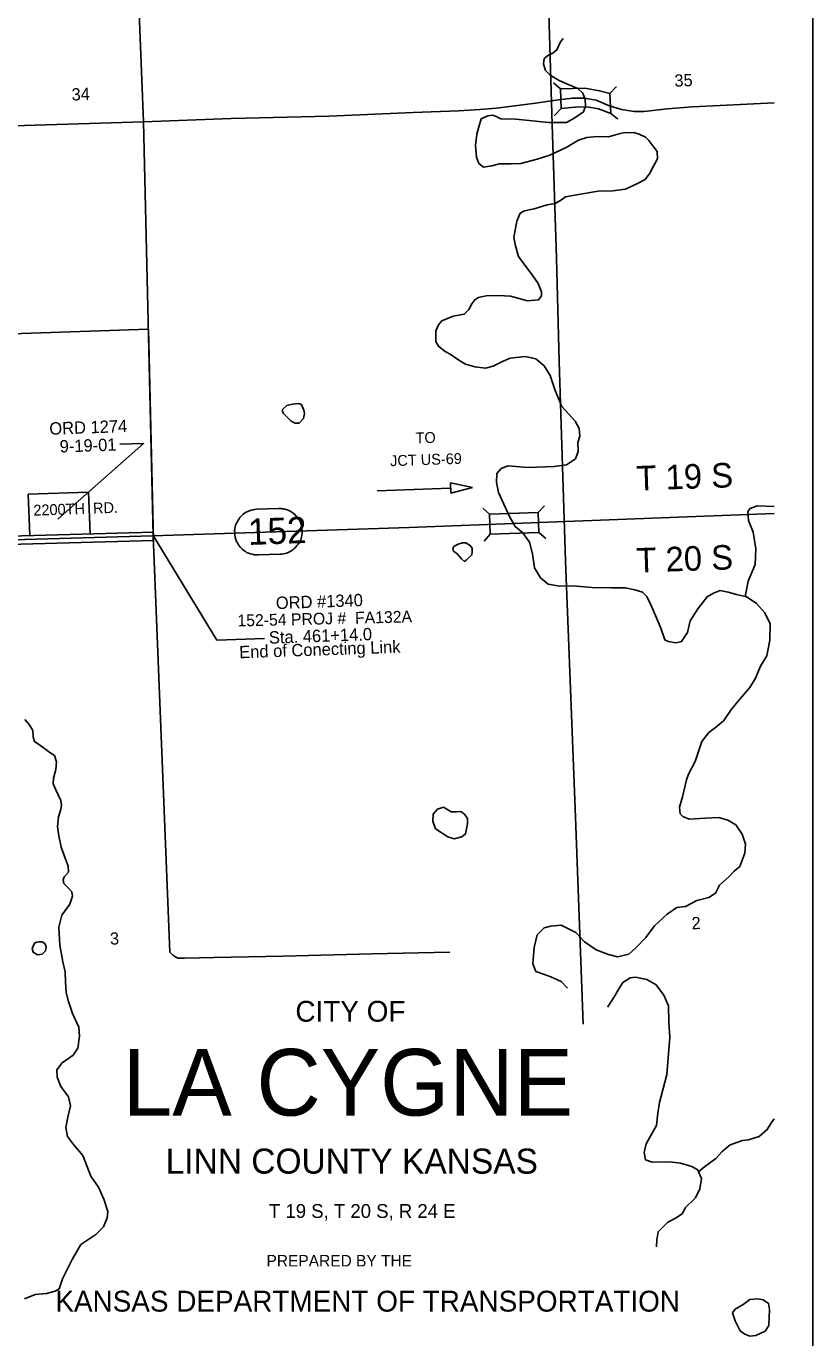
# Model space of a CAD drawing. Extents: x 173.82 to 178.28, y -9.52 to -5.6.
# Drawn here: x 176.735 to 177.699, y -8.528 to -6.92 of the extents above; entities that cross this region are included whole.
import ezdxf

# ---------------------------------------------------------------- set-up
doc = ezdxf.new("R2010")
doc.units = 0
for name, color, linetype in [('PL City Bridges', 7, 'Continuous'), ('PL City City Limits and Fill', 7, 'Continuous'), ('PL City Destination', 7, 'Continuous'), ('PL City K Route', 7, 'Continuous'), ('PL City K Rte Shields', 7, 'Continuous'), ('PL City Lakes', 7, 'Continuous'), ('PL City Local Rd Street Names', 7, 'Continuous'), ('PL City Local Roads', 7, 'Continuous'), ('PL City Map Border', 7, 'Continuous'), ('PL City Ordinance', 7, 'Continuous'), ('PL City Range and TWP Numbers', 7, 'Continuous'), ('PL City Section Lines', 7, 'Continuous'), ('PL City Title Block', 7, 'Continuous'), ('PL City Tributaries', 7, 'Continuous')]:
    doc.layers.add(name, color=color, linetype=linetype)

msp = doc.modelspace()

# ---------------------------------------------------------------- linework, layer by layer
at = {"layer": 'PL City Bridges'}
for p, q in [((177.3034, -7.5187), (177.2949, -7.5112)), ((177.3706, -7.5081), (177.363, -7.5166)), ((177.3042, -7.543), (177.2967, -7.5515)), ((177.3723, -7.5484), (177.3638, -7.5409))]:
    msp.add_line(p, q, dxfattribs=at)
msp.add_lwpolyline([(177.3817, -6.9899), (177.3902, -6.9974), (177.3911, -7.0215), (177.3832, -7.0295), (177.3911, -7.0215), (177.4079, -7.0196), (177.4224, -7.0191), (177.4367, -7.0217), (177.4517, -7.0274), (177.4601, -7.0339), (177.4517, -7.0274), (177.4507, -7.0028), (177.4586, -6.9948), (177.4507, -7.0028), (177.4381, -6.9996), (177.42, -6.9964), (177.3902, -6.9974)], close=True, dxfattribs=at)
msp.add_lwpolyline([(177.3042, -7.543), (177.3638, -7.5409), (177.363, -7.5166), (177.3034, -7.5187), (177.3042, -7.543)], dxfattribs=at)
at = {"layer": 'PL City City Limits and Fill'}
for p, q in [((176.8852, -7.2919), (176.8915, -7.5509)), ((176.8915, -7.5509), (176.4547, -7.5631))]:
    msp.add_line(p, q, dxfattribs=at)
msp.add_lwpolyline([(175.6476, -6.8945), (175.6454, -6.8197), (175.7084, -6.8176), (175.7106, -6.8923), (175.7542, -6.8908), (175.752, -6.8161), (175.8661, -6.8121), (175.8681, -6.8869), (176.0099, -6.882), (176.0079, -6.8073), (176.1474, -6.8025), (176.156, -7.0582), (176.3752, -7.0531), (176.3819, -7.3089), (176.8852, -7.2919)], dxfattribs=at)
at = {"layer": 'PL City Destination'}
msp.add_line((177.2555, -7.4866), (177.1655, -7.4898), dxfattribs=at)
for points in [[(177.2822, -7.4857), (177.2553, -7.4803)], [(177.2553, -7.4803), (177.2559, -7.4927)], [(177.2559, -7.4927), (177.2822, -7.4857)]]:
    msp.add_lwpolyline(points, dxfattribs=at)
at = {"layer": 'PL City K Route'}
msp.add_lwpolyline([(173.8642, -7.6448), (173.8698, -7.6446), (175.2109, -7.5982), (175.4096, -7.5913), (175.5666, -7.5859), (175.8438, -7.5763), (175.9064, -7.5741), (176.0454, -7.5693), (176.0696, -7.5685), (176.4061, -7.5588), (176.8758, -7.5454), (176.9029, -7.5445), (177.2048, -7.5347), (177.652, -7.5175)], dxfattribs=at)
at = {"layer": 'PL City K Rte Shields'}
msp.add_lwpolyline([(177.0448, -7.5115), (177.0177, -7.5125), (177.0154, -7.5126), (177.0133, -7.5132), (177.011, -7.5135), (177.0089, -7.5143), (177.0071, -7.5151), (177.0048, -7.5162), (177.0029, -7.5172), (177.0014, -7.5186), (176.9999, -7.5196), (176.9988, -7.5208), (176.9972, -7.5224), (176.9963, -7.5241), (176.9952, -7.5257), (176.9943, -7.5273), (176.9932, -7.5294), (176.9921, -7.5319), (176.9914, -7.5339), (176.9909, -7.5364), (176.9908, -7.5387), (176.9909, -7.5415), (176.991, -7.5438), (176.9913, -7.5469), (176.9923, -7.5495), (176.9932, -7.552), (176.9942, -7.5538), (176.9954, -7.5563), (176.9968, -7.5578), (176.9982, -7.5594), (177, -7.5615), (177.002, -7.5629), (177.0037, -7.564), (177.0055, -7.5653), (177.0084, -7.5665), (177.0101, -7.5671), (177.0127, -7.5677), (177.0148, -7.5682), (177.0175, -7.5685), (177.0196, -7.5685), (177.0467, -7.5675), (177.0488, -7.5674), (177.0507, -7.567), (177.0528, -7.5667), (177.0543, -7.5663), (177.0564, -7.5653), (177.0579, -7.5648), (177.0596, -7.5638), (177.0613, -7.5626), (177.0626, -7.5618), (177.064, -7.5604), (177.0659, -7.5588), (177.067, -7.557), (177.0688, -7.5553), (177.0705, -7.5525), (177.0719, -7.5498), (177.0726, -7.5467), (177.0733, -7.5442), (177.0736, -7.5417), (177.0737, -7.539), (177.0734, -7.5367), (177.0731, -7.5341), (177.0728, -7.532), (177.072, -7.5305), (177.0714, -7.5284), (177.0702, -7.526), (177.0689, -7.5237), (177.0673, -7.5218), (177.066, -7.5204), (177.0644, -7.5187), (177.0624, -7.5174), (177.061, -7.5161), (177.0589, -7.5147), (177.0565, -7.5136), (177.054, -7.5127), (177.0513, -7.5121), (177.049, -7.5118), (177.0479, -7.5116), (177.0465, -7.5115)], close=True, dxfattribs=at)
at = {"layer": 'PL City Lakes'}
for points in [[(177.0728, -7.3841), (177.069, -7.3828), (177.0619, -7.3838), (177.0549, -7.3854), (177.0497, -7.3904), (177.0497, -7.3925), (177.0509, -7.3952), (177.06, -7.4045), (177.0649, -7.4071), (177.0698, -7.407), (177.0751, -7.4012), (177.0765, -7.395), (177.0758, -7.3909)], [(177.2795, -7.5569), (177.274, -7.5536), (177.2702, -7.5537), (177.2648, -7.5553), (177.2594, -7.5583), (177.2584, -7.5604), (177.2591, -7.5638), (177.2636, -7.5671), (177.2687, -7.5731), (177.2726, -7.5764), (177.2747, -7.575), (177.2816, -7.5685), (177.2819, -7.5637), (177.2818, -7.5602)], [(177.2764, -7.8979), (177.2762, -7.8917), (177.2727, -7.8863), (177.2682, -7.883), (177.2628, -7.8832), (177.2563, -7.8834), (177.2508, -7.8802), (177.2469, -7.8776), (177.2393, -7.8799), (177.2341, -7.8863), (177.2339, -7.8946), (177.2369, -7.9041), (177.2453, -7.9094), (177.252, -7.914), (177.2597, -7.9165), (177.2694, -7.914), (177.2736, -7.9104)], [(176.759, -8.0536), (176.7599, -8.0487), (176.7581, -8.0446), (176.7548, -8.0427), (176.751, -8.0428), (176.7483, -8.0429), (176.7456, -8.0444), (176.7426, -8.0507), (176.7438, -8.0555), (176.7494, -8.0588), (176.7548, -8.0579)], [(177.6221, -8.5261), (177.6297, -8.5251), (177.6409, -8.5199), (177.6456, -8.5128), (177.6465, -8.4935), (177.6452, -8.4859), (177.6385, -8.4813), (177.6319, -8.4802), (177.6222, -8.4812), (177.6142, -8.487), (177.6041, -8.4929), (177.601, -8.4972), (177.6041, -8.5074), (177.6105, -8.5196), (177.6161, -8.5236)]]:
    msp.add_lwpolyline(points, close=True, dxfattribs=at)
at = {"layer": 'PL City Local Roads'}
for points in [[(176.8792, -7.0375), (176.8693, -6.7905)], [(176.8792, -7.0375), (176.9864, -7.0337), (177.1066, -7.0307), (177.2096, -7.0262), (177.2652, -7.024), (177.2915, -7.0224), (177.3116, -7.021), (177.3568, -7.015), (177.3879, -7.0106), (177.4049, -7.0085), (177.4196, -7.0086), (177.434, -7.0112), (177.449, -7.0175), (177.465, -7.0224), (177.4805, -7.0249), (177.4926, -7.0249), (177.5211, -7.0217), (177.552, -7.0193), (177.5857, -7.0177), (177.652, -7.0142)], [(176.1467, -7.0584), (176.3875, -7.0528), (176.8792, -7.0375)], [(176.8912, -7.5449), (176.8792, -7.0375)], [(176.8912, -7.5449), (176.9115, -8.0555), (176.9135, -8.0574)], [(176.9135, -8.0574), (176.9154, -8.0593), (176.9214, -8.0629), (176.9294, -8.0627), (176.9653, -8.0617), (177.0079, -8.0609)], [(177.0079, -8.0609), (177.0505, -8.0601), (177.1589, -8.0574), (177.2545, -8.0555)]]:
    msp.add_lwpolyline(points, dxfattribs=at)
at = {"layer": 'PL City Map Border'}
msp.add_lwpolyline([(173.8168, -9.4798), (173.8168, -5.5972), (177.6994, -5.5972), (177.6994, -9.4798), (173.8168, -9.4798)], dxfattribs=at)
at = {"layer": 'PL City Ordinance'}
for p, q in [((176.738, -7.4942), (176.8118, -7.4917)), ((176.74, -7.5447), (176.738, -7.4942)), ((176.8118, -7.4917), (176.8138, -7.5426))]:
    msp.add_line(p, q, dxfattribs=at)
for points in [[(176.7742, -7.5246), (176.8792, -7.4321), (176.8503, -7.4329)], [(176.8913, -7.5405), (176.422, -7.5535)], [(176.8912, -7.5446), (176.9689, -7.6729), (177.0276, -7.6709)]]:
    msp.add_lwpolyline(points, dxfattribs=at)
at = {"layer": 'PL City Section Lines'}
msp.add_lwpolyline([(177.4178, -8.1434), (177.4088, -7.8897), (177.3963, -7.5756), (177.3887, -7.3312), (177.3852, -7.2048), (177.38, -7.041), (177.3385, -5.6446)], dxfattribs=at)
at = {"layer": 'PL City Title Block'}
for p, q in [((177.1298, -8.2148), (177.1298, -8.2148)), ((177.1299, -8.3115), (177.1299, -8.3115)), ((177.1299, -8.3726), (177.1299, -8.3726))]:
    msp.add_line(p, q, dxfattribs=at)
at = {"layer": 'PL City Tributaries'}
for points in [[(177.3933, -6.9356), (177.3902, -6.9394), (177.3857, -6.9492), (177.3809, -6.9535), (177.3756, -6.9558), (177.3703, -6.9601), (177.3694, -6.967), (177.3719, -6.9746), (177.3775, -6.9806), (177.3886, -6.9871), (177.3986, -6.9915), (177.4113, -6.9966), (177.4174, -7.0026), (177.4204, -7.0101), (177.4207, -7.0184), (177.4183, -7.0254), (177.4076, -7.0326), (177.3975, -7.0385), (177.3758, -7.0386), (177.3354, -7.0345), (177.3169, -7.0338), (177.3114, -7.0312), (177.307, -7.0293), (177.301, -7.0302), (177.293, -7.0339), (177.2901, -7.0437), (177.2877, -7.0528), (177.286, -7.0666), (177.2871, -7.0811), (177.2901, -7.0886), (177.2957, -7.0932), (177.3059, -7.0915), (177.3156, -7.089), (177.3298, -7.0892), (177.3417, -7.0888), (177.3616, -7.0833), (177.3772, -7.0786), (177.397, -7.0689), (177.4124, -7.0601), (177.4226, -7.0569), (177.4351, -7.0558), (177.4492, -7.056), (177.4605, -7.0528), (177.467, -7.0512), (177.4795, -7.0508), (177.4866, -7.0526), (177.4944, -7.0565), (177.4983, -7.0605), (177.5034, -7.0672), (177.5086, -7.0739), (177.5089, -7.0829), (177.5048, -7.0913), (177.4997, -7.1005), (177.494, -7.1082), (177.4844, -7.1134), (177.47, -7.1201), (177.4543, -7.1221), (177.4364, -7.1227), (177.4148, -7.1262), (177.3964, -7.1297), (177.3916, -7.1333), (177.3837, -7.1377), (177.3739, -7.1394), (177.3578, -7.1441), (177.3459, -7.1466), (177.3406, -7.1496), (177.3366, -7.1594), (177.333, -7.1795), (177.335, -7.1898), (177.3387, -7.2028), (177.3455, -7.2122), (177.3564, -7.2263), (177.3627, -7.2358), (177.3668, -7.246), (177.367, -7.2508), (177.3634, -7.2557), (177.3498, -7.2569), (177.329, -7.2514), (177.3143, -7.2506), (177.2991, -7.2511), (177.2899, -7.2528), (177.2851, -7.2558), (177.2815, -7.2607), (177.2779, -7.2678), (177.2722, -7.2735), (177.2587, -7.276), (177.2447, -7.2814), (177.2406, -7.2863), (177.2376, -7.294), (177.2375, -7.3071), (177.241, -7.3132), (177.2488, -7.3192), (177.2549, -7.3224), (177.2655, -7.3296), (177.2738, -7.3348), (177.2853, -7.3379), (177.2984, -7.3395), (177.3076, -7.3371), (177.3193, -7.3312), (177.3284, -7.3274), (177.3474, -7.3253), (177.36, -7.3283), (177.3701, -7.3369), (177.3775, -7.3484), (177.3836, -7.3668), (177.3919, -7.3866), (177.4004, -7.3959), (177.4083, -7.4046), (177.413, -7.4134), (177.4139, -7.423), (177.4115, -7.4307), (177.4118, -7.4417), (177.4084, -7.4508), (177.3977, -7.4581), (177.3826, -7.46), (177.35, -7.4612), (177.326, -7.4593), (177.3175, -7.4624), (177.3123, -7.4687), (177.3116, -7.4798), (177.3142, -7.4921), (177.3207, -7.5064), (177.3283, -7.522), (177.3347, -7.5335), (177.3436, -7.5408), (177.3522, -7.5529), (177.356, -7.5673), (177.3582, -7.5844), (177.3657, -7.5966), (177.3752, -7.6045), (177.3894, -7.6068), (177.4052, -7.6062), (177.4286, -7.6082), (177.4526, -7.6087), (177.4694, -7.6088), (177.4815, -7.6111), (177.4908, -7.6142), (177.4959, -7.6196), (177.5011, -7.6297), (177.5065, -7.6427), (177.513, -7.6583), (177.5179, -7.6726), (177.5223, -7.6745), (177.5316, -7.6763), (177.5386, -7.6747), (177.5458, -7.6634), (177.5491, -7.6494), (177.5584, -7.6346), (177.5698, -7.6197), (177.5778, -7.6153), (177.5858, -7.6122), (177.5957, -7.614), (177.6061, -7.617), (177.6165, -7.6194)], [(177.652, -7.509), (177.6311, -7.5085), (177.6225, -7.5116), (177.6199, -7.5151), (177.6208, -7.5261), (177.6262, -7.5404), (177.6297, -7.561), (177.6287, -7.5804), (177.6202, -7.6007), (177.6165, -7.6194)], [(177.6165, -7.6194), (177.6176, -7.6194), (177.6304, -7.6279), (177.6406, -7.6393), (177.6471, -7.6529), (177.6467, -7.6729), (177.643, -7.6923), (177.6353, -7.705), (177.6293, -7.7197), (177.6221, -7.731), (177.6101, -7.7453), (177.5997, -7.7574), (177.5904, -7.7715), (177.582, -7.7787), (177.5719, -7.786), (177.5636, -7.7973), (177.5552, -7.8218), (177.5471, -7.8372), (177.5446, -7.8442), (177.5399, -7.8651), (177.536, -7.8777), (177.5369, -7.8859), (177.5403, -7.8892), (177.548, -7.8924), (177.5675, -7.891), (177.5843, -7.8904), (177.5953, -7.8935), (177.6053, -7.8993), (177.6128, -7.9108), (177.617, -7.9231), (177.6163, -7.9342), (177.6098, -7.9503), (177.603, -7.956), (177.5967, -7.9631), (177.5851, -7.9732), (177.58, -7.9831), (177.572, -7.9882), (177.5575, -7.9921), (177.5436, -7.9995), (177.5328, -8.0006), (177.5211, -8.0086), (177.5053, -8.023), (177.495, -8.0372), (177.4824, -8.05), (177.4739, -8.0579), (177.4599, -8.0612), (177.449, -8.0581), (177.4341, -8.0524), (177.4196, -8.0426), (177.4089, -8.0312), (177.3911, -8.0222), (177.3781, -8.0234), (177.3701, -8.0257), (177.3617, -8.0343), (177.3579, -8.0496), (177.3564, -8.0697), (177.36, -8.0792), (177.3694, -8.0823), (177.3782, -8.0855), (177.3909, -8.0912), (177.3987, -8.0993)], [(176.7337, -7.7701), (176.7389, -7.7762), (176.7435, -7.7836), (176.7438, -7.7919), (176.7456, -7.7973), (176.7534, -7.8026), (176.7645, -7.8105), (176.7701, -7.8144), (176.7725, -7.8219), (176.7718, -7.8316), (176.7689, -7.842), (176.7686, -7.849), (176.7716, -7.8564), (176.778, -7.8693), (176.7788, -7.8755), (176.7774, -7.8818), (176.7749, -7.8895), (176.7737, -7.9012), (176.7752, -7.9129), (176.7784, -7.9266), (176.7832, -7.9402), (176.7868, -7.9498), (176.7871, -7.9573), (176.7819, -7.9631), (176.7809, -7.9665), (176.7816, -7.9713), (176.7867, -7.9767), (176.7912, -7.9814), (176.792, -7.9869), (176.789, -7.9966), (176.7792, -8.0101), (176.7754, -8.0247), (176.7767, -8.0467), (176.7801, -8.0673), (176.7833, -8.0796), (176.7837, -8.092), (176.7842, -8.1045), (176.7867, -8.1147), (176.7921, -8.1304), (176.7998, -8.1474), (176.8008, -8.1584), (176.7985, -8.173), (176.7929, -8.1814), (176.7796, -8.1909), (176.7728, -8.1994), (176.7732, -8.2084), (176.7779, -8.2199), (176.7871, -8.2327), (176.7896, -8.2437), (176.7863, -8.2576), (176.784, -8.2701), (176.7861, -8.2811), (176.7935, -8.2912), (176.8048, -8.3046), (176.8144, -8.3298), (176.8241, -8.3432), (176.8307, -8.3582), (176.8355, -8.3732), (176.8347, -8.3808), (176.8302, -8.392), (176.8208, -8.4013), (176.8022, -8.4137), (176.7919, -8.432), (176.7797, -8.4559), (176.7758, -8.4678), (176.771, -8.4707), (176.7603, -8.4738), (176.7462, -8.475), (176.7333, -8.4803)], [(177.4481, -8.1228), (177.4485, -8.1216), (177.4567, -8.1089), (177.4619, -8.1004), (177.4665, -8.0927), (177.4755, -8.0868), (177.482, -8.0859), (177.4962, -8.0889), (177.5073, -8.0954), (177.517, -8.1081), (177.5224, -8.1211), (177.5231, -8.1411), (177.5243, -8.1597), (177.5205, -8.2053), (177.5157, -8.2241), (177.5114, -8.2395), (177.5097, -8.2527), (177.508, -8.2679), (177.5029, -8.2764), (177.4953, -8.2904), (177.4929, -8.3009), (177.4943, -8.3098), (177.5026, -8.3129), (177.5243, -8.3122), (177.5374, -8.3138), (177.5511, -8.3181), (177.5589, -8.3227), (177.5595, -8.3247)], [(177.652, -8.2597), (177.6487, -8.2643), (177.6436, -8.2727), (177.6336, -8.2814), (177.6206, -8.2853), (177.6131, -8.2862), (177.598, -8.2916), (177.5885, -8.2995), (177.5807, -8.3081), (177.5669, -8.3183), (177.5595, -8.3247)], [(177.5595, -8.3247), (177.5631, -8.3329), (177.5608, -8.3454), (177.5558, -8.3566), (177.5432, -8.3688), (177.5396, -8.3758), (177.5332, -8.3802), (177.5215, -8.3868), (177.51, -8.3983), (177.5081, -8.408), (177.5077, -8.4166)]]:
    msp.add_lwpolyline(points, dxfattribs=at)

# ---------------------------------------------------------------- texts
at = {"layer": 'PL City Destination'}
for s, p in [('TO', (177.2128, -7.4318)), ('JCT US-69', (177.1816, -7.4598))]:
    msp.add_text(s, height=0.0133, rotation=1.9946, dxfattribs=at).set_placement(p)
at = {"layer": 'PL City K Rte Shields'}
msp.add_text('152', height=0.0322, rotation=1.9943, dxfattribs=at).set_placement((177.0077, -7.5563))
at = {"layer": 'PL City Local Rd Street Names'}
msp.add_text('2200TH  RD.', height=0.0133, rotation=2.0036, dxfattribs=at).set_placement((176.7444, -7.5204))
at = {"layer": 'PL City Ordinance'}
for s, height, rotation, p in [('ORD 1274', 0.0151, 1.997, (176.764, -7.4212)), ('9-19-01', 0.0151, 1.9966, (176.7767, -7.443)), ('ORD #1340', 0.01511, 1.9937, (177.0416, -7.6349)), ('152-54 PROJ #  FA132A', 0.014474, 1.3502, (176.9944, -7.6562)), ('Sta. 461+14.0', 0.015113, 1.9934, (177.0331, -7.6773)), ('End of Conecting Link', 0.015113, 1.9934, (176.9967, -7.6952))]:
    msp.add_text(s, height=height, rotation=rotation, dxfattribs=at).set_placement(p)
at = {"layer": 'PL City Range and TWP Numbers'}
for s, rotation, p in [('T 19 S', 1.9948, (177.4837, -7.4896)), ('T 20 S', 1.9953, (177.4837, -7.5902))]:
    msp.add_text(s, height=0.0301, rotation=rotation, dxfattribs=at).set_placement(p)
at = {"layer": 'PL City Section Lines'}
for s, rotation, p in [('35', 1.9936, (177.5301, -6.9946)), ('34', 2.0045, (176.7913, -7.0116)), ('2', 1.9954, (177.5511, -8.0274)), ('3', 1.9858, (176.8383, -8.0463))]:
    msp.add_text(s, height=0.015, rotation=rotation, dxfattribs=at).set_placement(p)
at = {"layer": 'PL City Title Block'}
for s, height, p in [('CITY OF', 0.02557, (177.0653, -8.1406)), ('LA CYGNE', 0.0816, (176.8538, -8.2556)), ('LINN COUNTY KANSAS', 0.0307, (176.9063, -8.3268)), ('T 19 S, T 20 S, R 24 E', 0.017, (177.0329, -8.3811)), ('PREPARED BY THE', 0.014205, (177.0299, -8.4406)), ('KANSAS DEPARTMENT OF TRANSPORTATION', 0.025568, (176.7711, -8.4959))]:
    msp.add_text(s, height=height, dxfattribs=at).set_placement(p)

doc.saveas('drawing.dxf')
